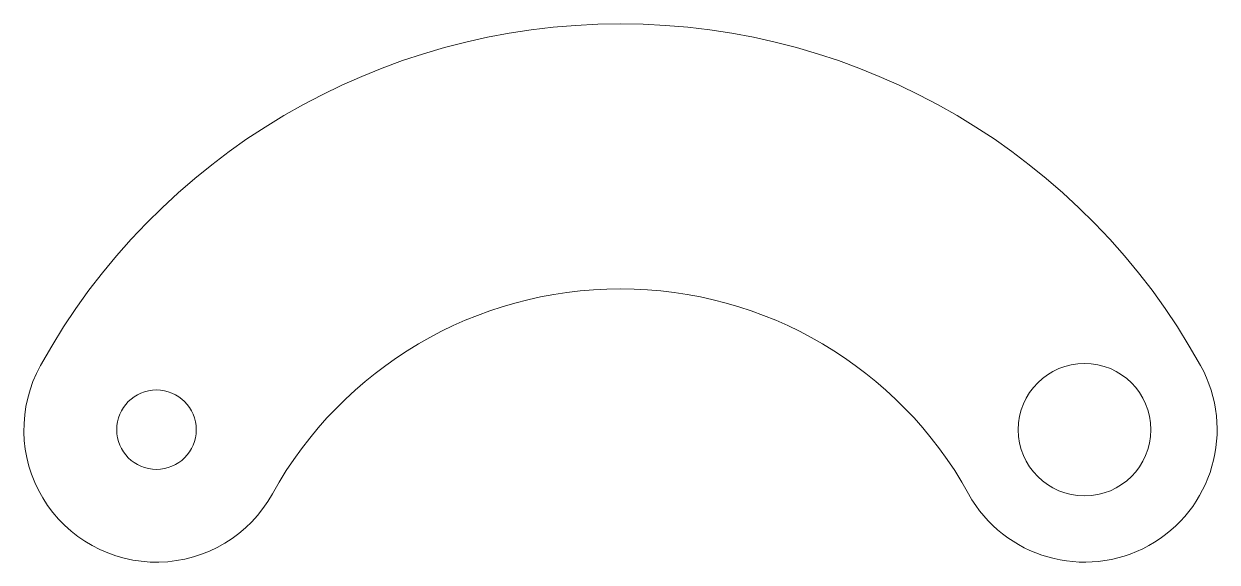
# Model space of a CAD drawing. Header units: millimetres. Extents: x -5 to 40, y -5 to 15.3.
import ezdxf

# ---------------------------------------------------------------- set-up
doc = ezdxf.new("R2010")
doc.units = ezdxf.units.MM

msp = doc.modelspace()

# ---------------------------------------------------------------- linework, layer by layer
at = {"color": 7, "linetype": 'Continuous', "lineweight": 15}
for centre, radius in [((35, 0), 2.5), ((0, 0), 1.5)]:
    msp.add_circle(centre, radius, dxfattribs=at)
for centre, radius, start, end in [((17.5, -9.682), 25, 28.955, 151.045), ((17.5, -9.682), 15, 28.955, 151.045), ((0, 0), 5, 151.045, 331.045), ((35, 0), 5, 208.955, 28.955)]:
    msp.add_arc(centre, radius, start, end, dxfattribs=at)

doc.saveas('drawing.dxf')
